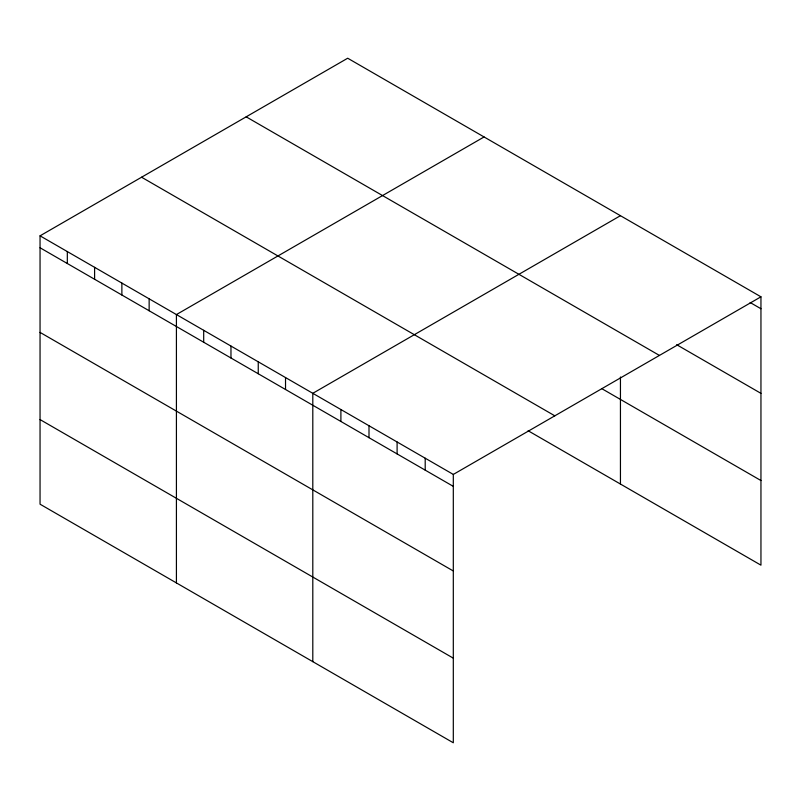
<?xml version="1.0" encoding="UTF-8"?>
<svg xmlns="http://www.w3.org/2000/svg" width="801" height="801" viewBox="0 0 801 801"><rect width="100%" height="100%" fill="white"/><g stroke="black" fill="none" stroke-linecap="round" stroke-linejoin="round"><path stroke-width="1.2" d="M453.306 570.983L453.306 474.432L40.05 235.834L40.05 504.189L453.306 742.777L453.306 570.983L40.05 332.395M40.05 235.834L347.694 58.223L760.95 296.811L760.95 565.166L528.129 430.748M484.074 136.951L176.42 314.573L176.42 582.928M620.445 215.689L312.801 393.311L312.801 661.656M453.306 474.432L760.95 296.811M750.147 302.508L760.95 308.745M676.645 344.69L760.95 393.361M246.177 116.836L659.423 355.424M601.561 388.525L760.95 480.54M141.577 177.221L554.823 415.819M40.05 247.769L453.306 486.367M40.05 419.574L453.306 658.162M620.445 377.001L620.445 484.044M425.201 458.202L425.201 470.137M397.106 441.982L397.106 453.917M369.001 425.752L369.001 437.696M340.896 409.531L340.896 421.466M285.526 377.561L285.526 389.496M258.252 361.812L258.252 373.747M230.968 346.072L230.968 358.007M203.694 330.322L203.694 342.257M149.146 298.823L149.146 310.758M121.872 283.083L121.872 295.018M94.598 267.334L94.598 279.269M67.324 251.584L67.324 263.519"/></g></svg>
